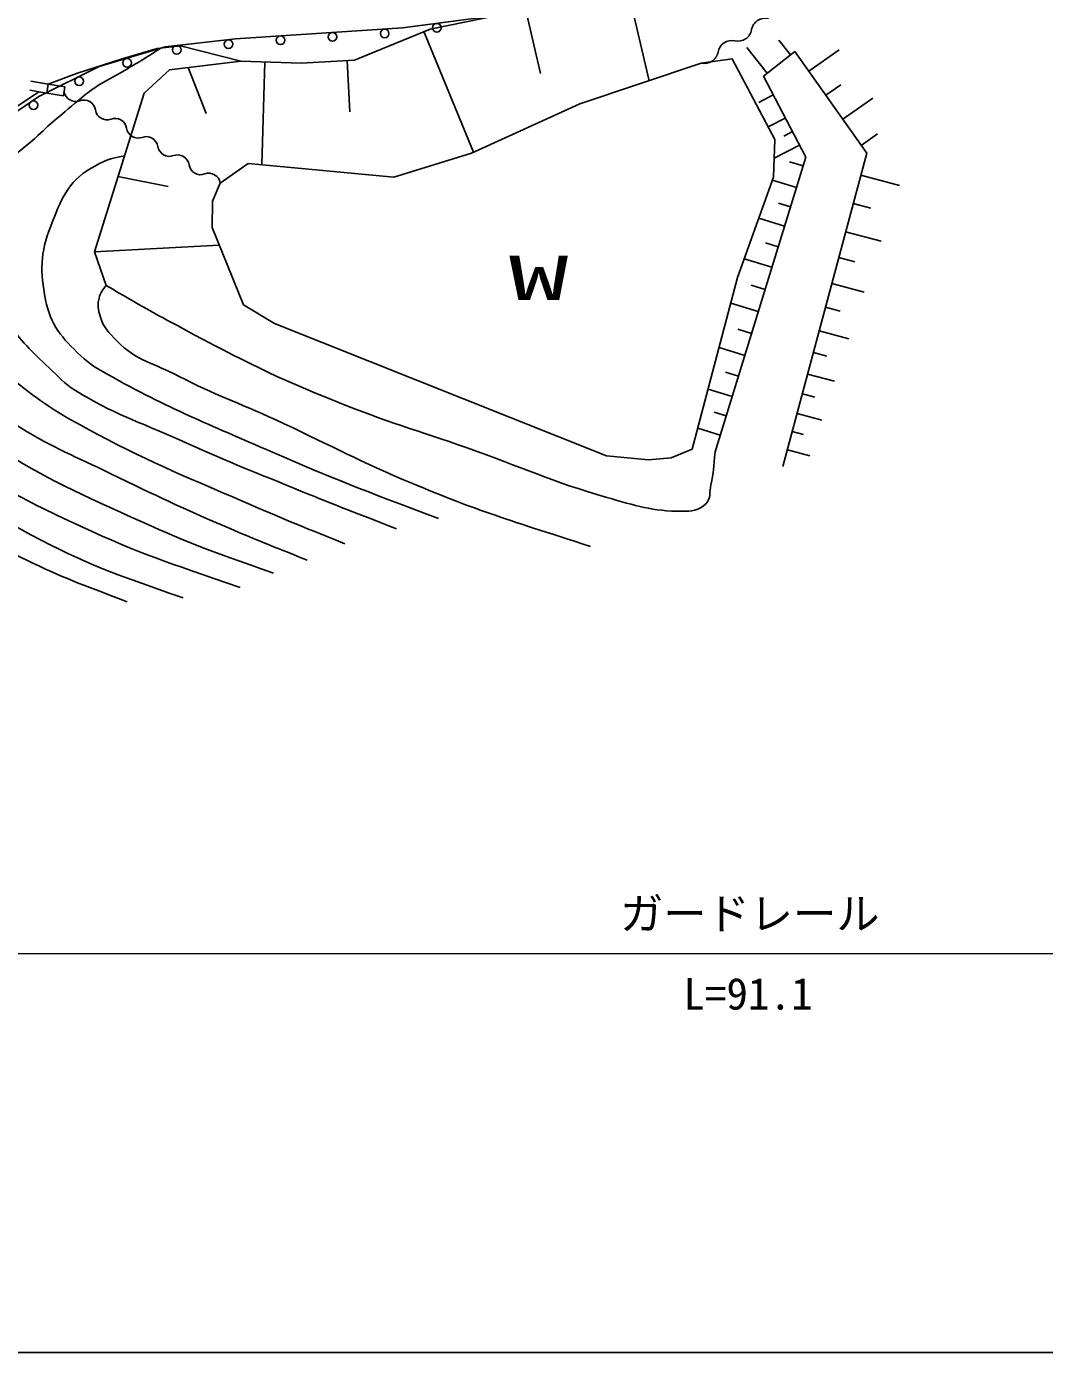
# Model space of a CAD drawing. Units: millimetres, scale not verified. Extents: x 40000 to 680000, y 20000 to 380000.
# Drawn here: x 398382 to 457228, y 205000 to 281661 of the extents above; entities that cross this region are included whole.
import ezdxf
from ezdxf.enums import TextEntityAlignment as Align

# ---------------------------------------------------------------- set-up
doc = ezdxf.new("R2010")
doc.units = ezdxf.units.MM
doc.header["$LTSCALE"] = 1000
for name, color, linetype, lineweight in [('M-BGD', 7, 'Continuous', 25), ('M-STR-HTXT', 7, 'Continuous', 13), ('M-TTL-BAND', 7, 'Continuous', 25)]:
    doc.layers.add(name, color=color, linetype=linetype, lineweight=lineweight)
doc.styles.add('ＭＳ ゴシック', font='')
doc.styles.get('ＭＳ ゴシック').set_extended_font_data('MS Gothic')

msp = doc.modelspace()

# ---------------------------------------------------------------- linework, layer by layer
at = {"layer": 'M-BGD'}
for p, q in [((433111, 283976), (434378, 278530)), ((426437, 282422), (420114, 281581)), ((421710, 281515), (427962, 282789)), ((427237, 282609), (428092, 278938)), ((420114, 281581), (410460, 280942)), ((417347, 279717), (421710, 281515)), ((421344, 281364), (424216, 274394)), ((410460, 280942), (406399, 280486)), ((442542, 280023), (441880, 280867)), ((406399, 280486), (402588, 279345)), ((403915, 279785), (405928, 280383)), ((405928, 280383), (407275, 280553)), ((407275, 280553), (410772, 279653)), ((441190, 278963), (440031, 280443)), ((440979, 278798), (442790, 280217)), ((442790, 280217), (446950, 274344)), ((443600, 279073), (445352, 280314)), ((402588, 279345), (399099, 277622)), ((401263, 278946), (403915, 279785)), ((406642, 279160), (405185, 277812)), ((410772, 279653), (406642, 279160)), ((407734, 279291), (408763, 276639)), ((410772, 279653), (414260, 279545)), ((412160, 279610), (411976, 273665)), ((414260, 279545), (417347, 279717)), ((416913, 279693), (417078, 276724)), ((430377, 277186), (437387, 279540)), ((437387, 279540), (439166, 279798)), ((439166, 279798), (441650, 275132)), ((398628, 278509), (399637, 278327)), ((399637, 278327), (399553, 277814)), ((399637, 278327), (401263, 278946)), ((399637, 278327), (400603, 278169)), ((443426, 274099), (440979, 278798)), ((444583, 277685), (445451, 278299)), ((399099, 277622), (395811, 275385)), ((395966, 275810), (399079, 277865)), ((398575, 277990), (399545, 277816)), ((399553, 277814), (400519, 277656)), ((400603, 278169), (400519, 277656)), ((405185, 277812), (402303, 268632)), ((441550, 277702), (440716, 277268)), ((445567, 276297), (447302, 277526)), ((424113, 274347), (430377, 277186)), ((442244, 276368), (441264, 275858)), ((442653, 275584), (442162, 275329)), ((446639, 274783), (447585, 275453)), ((441650, 275132), (441563, 272957)), ((443061, 274800), (441607, 274043)), ((409582, 272607), (411192, 273738)), ((411192, 273738), (419610, 272955)), ((419610, 272955), (424113, 274347)), ((438189, 257067), (443426, 274099)), ((446950, 274344), (442111, 256229)), ((443273, 273601), (442489, 273842)), ((403669, 272984), (406561, 272405)), ((441563, 272957), (439486, 267152)), ((446610, 273071), (448850, 272472)), ((409137, 271573), (409582, 272607)), ((442887, 272348), (441498, 272775)), ((409104, 270040), (409137, 271573)), ((442546, 271236), (441851, 271450)), ((446172, 271433), (447196, 271160)), ((410931, 265569), (409104, 270040)), ((442204, 270125), (440714, 270583)), ((441837, 268933), (441092, 269162)), ((445735, 269795), (447782, 269248)), ((402303, 268632), (409521, 269019)), ((402303, 268632), (402988, 266691)), ((441471, 267741), (439873, 268232)), ((445335, 268298), (446270, 268048)), ((439486, 267152), (436870, 257228)), ((444935, 266802), (446806, 266302)), ((441078, 266462), (440279, 266708)), ((412726, 264493), (410931, 265569)), ((440685, 265183), (439096, 265672)), ((444570, 265434), (445424, 265206)), ((431911, 256836), (412726, 264493)), ((440294, 263912), (439500, 264157)), ((444204, 264066), (445914, 263609)), ((439903, 262641), (438418, 263098)), ((443870, 262816), (444652, 262608)), ((439538, 261453), (438795, 261681)), ((443537, 261567), (445099, 261149)), ((439172, 260265), (437783, 260692)), ((443231, 260425), (443945, 260234)), ((438831, 259154), (438136, 259367)), ((442926, 259283), (444354, 258901)), ((438489, 258043), (437190, 258442)), ((442648, 258239), (443300, 258065)), ((434347, 256618), (431911, 256836)), ((436870, 257228), (435652, 256727)), ((442369, 257195), (443673, 256847)), ((435652, 256727), (434347, 256618))]:
    msp.add_line(p, q, dxfattribs=at)
for centre in [(419085, 281262), (422100, 281593), (410063, 280646), (413061, 280864), (416073, 281063), (404193, 279565), (407064, 280309), (401428, 278493), (398790, 277109)]:
    msp.add_circle(centre, 250, dxfattribs=at)
for centre, radius, start, end in [((441090, 281339), 804, 77.21165, 170.07797), ((439506, 281616), 804, 257.21165, 350.07797), ((439149, 280047), 804, 77.21165, 170.07797), ((437565, 280325), 804, 257.21165, 350.07797), ((401223, 277998), 672, 188.52099, 290.70476), ((401698, 276741), 672, 8.52099, 110.70476), ((403028, 276940), 672, 188.52099, 290.70476), ((403503, 275683), 672, 8.52099, 110.70476), ((404833, 275882), 672, 188.52099, 290.70476), ((405308, 274624), 672, 8.52099, 110.70476), ((406638, 274823), 672, 188.52099, 290.70476), ((407113, 273566), 672, 8.52099, 110.70476), ((408442, 273765), 672, 188.52099, 290.70476), ((408918, 272508), 672, 8.52099, 110.70476)]:
    msp.add_arc(centre, radius, start, end, dxfattribs=at)
for points, knots in [([(401397, 277407), (401853, 277787), (401996, 277897), (402406, 278176), (402941, 278541), (403287, 278671), (403846, 278998), (404757, 279530), (405045, 279718), (406149, 280411)], [0, 0, 0, 0, 1, 1, 1, 2, 2, 2, 3, 3, 3, 3]), ([(401397, 277407), (400160, 276365), (399817, 276090), (398855, 275190), (398213, 274590), (397695, 274376), (397240, 273624), (396525, 272443), (396186, 271700), (395918, 270345), (395736, 269423), (395527, 268866), (395723, 267947), (396022, 266542), (396503, 265821), (397289, 264619), (398059, 263440), (398667, 262897), (399687, 261927), (400253, 261388), (400542, 261038), (401204, 260624), (403411, 259242), (404853, 258837), (407224, 257761), (409775, 256602), (411237, 256028), (413831, 254971), (416144, 254029), (416892, 253737), (419778, 252622)], [0, 0, 0, 0, 1, 1, 1, 2, 2, 2, 3, 3, 3, 4, 4, 4, 5, 5, 5, 6, 6, 6, 7, 7, 7, 8, 8, 8, 9, 9, 9, 10, 10, 10, 10]), ([(394022, 274710), (393349, 273691), (393097, 273257), (392766, 272220), (392370, 270980), (392307, 270197), (392446, 268903), (392592, 267548), (393116, 266858), (393845, 265706), (395082, 263750), (395883, 262648), (397681, 261190), (399194, 259963), (400125, 259363), (401837, 258433), (405273, 256566), (407319, 255749), (410908, 254197), (413188, 253212), (413941, 252892), (416782, 251760)], [0, 0, 0, 0, 1, 1, 1, 2, 2, 2, 3, 3, 3, 4, 4, 4, 5, 5, 5, 6, 6, 6, 7, 7, 7, 7]), ([(422197, 253213), (417574, 254960), (416307, 255441), (412606, 257049), (408832, 258690), (406672, 259543), (403076, 261545), (402429, 261905), (402056, 262116), (401517, 262624), (400431, 263650), (399768, 264395), (399479, 265861), (399157, 267496), (399166, 268567), (399779, 270117), (400366, 271603), (400732, 272676), (402117, 273473), (402813, 273875), (403212, 274045), (404047, 274189)], [0, 0, 0, 0, 1, 1, 1, 2, 2, 2, 3, 3, 3, 4, 4, 4, 5, 5, 5, 6, 6, 6, 7, 7, 7, 7]), ([(412651, 250061), (408733, 251444), (407576, 251867), (404439, 253298), (401038, 254851), (399079, 255690), (395988, 257794), (394159, 259038), (393051, 259710), (391612, 261390), (390661, 262500), (390330, 263282), (389634, 264567), (388760, 266181), (388969, 267489), (387776, 268883), (386827, 269990), (385847, 270098), (384539, 270741), (383730, 271139), (383446, 271273), (382439, 271694)], [0, 0, 0, 0, 1, 1, 1, 2, 2, 2, 3, 3, 3, 4, 4, 4, 5, 5, 5, 6, 6, 6, 7, 7, 7, 7]), ([(370131, 269290), (370656, 268753), (370924, 268546), (371531, 268224), (372456, 267733), (373136, 267915), (374169, 267744), (376247, 267401), (377478, 267540), (379504, 266965), (381267, 266464), (382222, 265909), (383640, 264747), (385393, 263310), (385605, 261766), (387236, 260191), (388830, 258653), (389868, 257942), (391672, 256655), (394284, 254791), (395791, 253784), (398625, 252279), (401916, 250532), (403271, 250094), (407436, 248623)], [0, 0, 0, 0, 1, 1, 1, 2, 2, 2, 3, 3, 3, 4, 4, 4, 5, 5, 5, 6, 6, 6, 7, 7, 7, 8, 8, 8, 8]), ([(375410, 269436), (377429, 269343), (378072, 269351), (379738, 269022), (380883, 268797), (381503, 268577), (382631, 268283), (383567, 268039), (384110, 267965), (385024, 267652), (385409, 267520), (385656, 267484), (385981, 267239), (386439, 266894), (386589, 266578), (386917, 266108), (387731, 264936), (388027, 264178), (388711, 262926), (389083, 262246), (389192, 261808), (389625, 261164), (390119, 260430), (390479, 260072), (391126, 259468), (393060, 257662), (394199, 256657), (396485, 255324), (398401, 254206), (399541, 253695), (401550, 252755), (405028, 251128), (406341, 250751), (410727, 249231)], [0, 0, 0, 0, 1, 1, 1, 2, 2, 2, 3, 3, 3, 4, 4, 4, 5, 5, 5, 6, 6, 6, 7, 7, 7, 8, 8, 8, 9, 9, 9, 10, 10, 10, 11, 11, 11, 11]), ([(364802, 267999), (365818, 267131), (366341, 266810), (367476, 266336), (369304, 265572), (370567, 266198), (372537, 265985), (374313, 265793), (375348, 265800), (377053, 265266), (378766, 264729), (379619, 264099), (381089, 263068), (382093, 262364), (382535, 261812), (383407, 260950), (384467, 259902), (384881, 259134), (386004, 258153), (387406, 256928), (388416, 256533), (390000, 255555), (392114, 254251), (393293, 253506), (395475, 252319), (396586, 251714), (397215, 251385), (398352, 250830), (400574, 249746), (401391, 249481), (404196, 248402)], [0, 0, 0, 0, 1, 1, 1, 2, 2, 2, 3, 3, 3, 4, 4, 4, 5, 5, 5, 6, 6, 6, 7, 7, 7, 8, 8, 8, 9, 9, 9, 10, 10, 10, 10]), ([(402988, 266691), (402766, 266418), (402664, 266270), (402575, 265951), (402465, 265557), (402535, 265302), (402640, 264907), (402814, 264251), (403147, 263959), (403619, 263471), (404729, 262321), (405761, 262192), (407175, 261448), (409291, 260336), (410584, 259937), (412755, 258936), (415662, 257595), (417232, 256715), (420178, 255461), (424300, 253706), (425815, 253274), (430982, 251607)], [0, 0, 0, 0, 1, 1, 1, 2, 2, 2, 3, 3, 3, 4, 4, 4, 5, 5, 5, 6, 6, 6, 7, 7, 7, 7]), ([(402988, 266691), (405074, 265455), (405668, 265137), (407416, 264197), (410827, 262362), (412777, 261381), (416372, 259939), (419251, 258785), (420936, 258330), (423860, 257296), (427016, 256181), (428718, 255352), (431936, 254433), (433593, 253960), (434552, 253632), (436275, 253634), (436836, 253634), (437239, 253673), (437646, 254058), (437971, 254366), (437843, 254730), (437939, 255167), (438101, 255898), (438109, 256173), (438189, 257067)], [0, 0, 0, 0, 1, 1, 1, 2, 2, 2, 3, 3, 3, 4, 4, 4, 5, 5, 5, 6, 6, 6, 7, 7, 7, 8, 8, 8, 8]), ([(391342, 265020), (392304, 263272), (393017, 262344), (394487, 260995), (395750, 259837), (396597, 259342), (398060, 258450), (400002, 257267), (401201, 256798), (403248, 255807), (405881, 254533), (407360, 253822), (410051, 252675), (411818, 251922), (412402, 251679), (414603, 250815)], [0, 0, 0, 0, 1, 1, 1, 2, 2, 2, 3, 3, 3, 4, 4, 4, 5, 5, 5, 5])]:
    msp.add_open_spline(points, degree=3, knots=knots, dxfattribs=at)
at = {"layer": 'M-STR-HTXT'}
msp.add_line((385248, 228065), (494705, 228065), dxfattribs=at)
at = {"layer": 'M-TTL-BAND'}
msp.add_line((40000, 205000), (579000, 205000), dxfattribs=at)

# ---------------------------------------------------------------- texts
at = {"layer": 'M-BGD', "style": 'ＭＳ ゴシック', "width": 2}
msp.add_text('W', height=2566, dxfattribs=at).set_placement((427992, 267136), align=Align.MIDDLE_CENTER)
at = {"layer": 'M-STR-HTXT', "style": 'ＭＳ ゴシック'}
msp.add_text('ガードレール', height=1833, dxfattribs=at).set_placement((432693, 230373), align=Align.MIDDLE_LEFT)
msp.add_text('L=91.1', height=1833, dxfattribs=at).set_placement((440088, 224274), align=Align.BOTTOM_CENTER)

doc.saveas('drawing.dxf')
